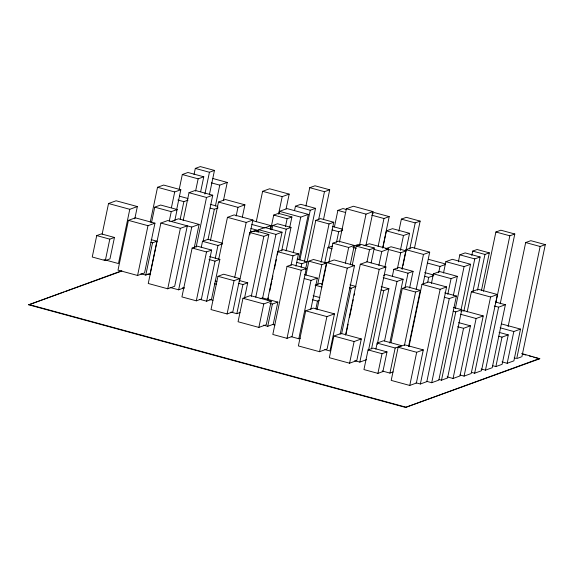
<?xml version="1.0" encoding="UTF-8"?>
<svg xmlns="http://www.w3.org/2000/svg" width="574" height="574" viewBox="0 0 574 574"><rect width="100%" height="100%" fill="white"/><g stroke="black" fill="none" stroke-linecap="round" stroke-linejoin="round"><path stroke-width="0.86" d="M521.644 353.498L539.725 358.779L405.517 407.411L28.7 304.808L121.875 270.727M96.726 235.591L92.249 257.016L105.322 260.574L109.978 258.881L114.456 237.464L101.383 233.905L96.726 235.591L109.799 239.15L114.456 237.464M102.136 234.142L108.536 203.519L116.106 200.778L137.358 206.561L134.797 218.809M105.322 260.574L109.799 239.15M137.358 206.561L129.789 209.302L118.459 263.559L104.002 259.62M128.411 220.359L118.007 270.146L137.581 275.477L144.555 272.951L154.951 223.164L135.378 217.833L128.411 220.359L147.984 225.69L154.951 223.164M137.581 275.477L147.984 225.69M150.23 222.246L157.534 187.282L163.647 185.065L180.824 189.743L176.44 210.723M151.493 222.784L154.758 207.164L160.634 205.033L177.129 209.524L174.769 220.811M145.774 275.097L152.526 242.795L156.924 241.202L150.173 273.504L145.774 275.097L140.838 273.755M160.878 223.042L148.25 283.484L167.744 288.794L174.683 286.275L187.311 225.833L180.372 228.344L160.878 223.042L167.823 220.524L191.759 227.067L199.106 224.405L194.191 247.939M171.418 207.695L174.711 191.96L180.824 189.743M169.258 221.198L171.253 211.655L177.129 209.524M179.196 189.442L182.31 174.525L187.949 172.48L203.784 176.792L200.67 191.709M180.207 219.189L183.867 201.646L188.042 200.132M167.744 288.794L180.372 228.344M183.178 220.61L189.004 192.706L195.239 190.446L212.746 195.217L203.088 241.432M194.034 174.518L195.311 168.412L200.34 166.589L214.468 170.435L209.367 194.873M195.576 191.12L198.145 178.837L203.784 176.792M170.062 287.481L178.65 289.82L191.759 227.067M192.132 248.025L181.922 296.909L196.308 300.826L201.431 298.968L211.641 250.085L197.262 246.174L192.132 248.025L206.518 251.943L211.641 250.085M204.882 194.077L209.438 172.257L214.468 170.435M196.129 247.179L206.511 197.478L212.746 195.217M201.259 247.351L202.522 241.31L208.018 239.315L222.583 243.283M207.975 239.76L214.353 209.23L218.084 207.881M215.386 206.059L219.756 185.137L227.239 182.424L223.415 200.728M196.308 300.826L206.518 251.943M210.493 240.348L218.493 202.041L225.431 199.522L244.904 204.825L242.357 217.015M215.243 258.458L217.948 245.507L222.662 243.799M206.64 301.207L215.006 261.141L219.864 259.376L211.497 299.441L206.64 301.207L199.817 299.348M218.737 259.082L227.462 217.331L234.135 214.913L252.876 220.014L249.783 234.802M217.962 276.288L211.01 309.573L227.089 313.956L232.814 311.876L239.767 278.591L223.688 274.214L217.962 276.288L234.041 280.672L239.767 278.591M236.151 216.046L237.966 207.343L244.904 204.825M227.089 313.956L234.041 280.672M234.752 277.235L246.203 222.432L252.876 220.014M239.545 281.231L249.733 232.492L254.756 230.669L268.862 234.515L255.774 297.174M230.942 312.077L236.84 313.684L242.924 284.553L247.724 282.817L244.502 298.236M256.262 221.743L262.619 191.307L269.593 188.781L289.174 194.112L286.089 208.893M242.974 298.272L238.067 321.749L258.86 327.41L266.264 324.726L271.172 301.25L250.379 295.588L242.974 298.272L263.767 303.933L271.172 301.25M257.066 231.996L257.432 230.246L250.86 228.459M258.207 232.362L258.759 229.729L264.872 227.512L282.049 232.19L277.292 254.964M251.29 296.385L263.839 236.337L268.862 234.515M270.16 229.112L270.885 225.625L253.134 220.789M270.784 229.119L273.719 215.071L278.498 213.341L291.908 216.994L289.705 227.526M271.854 229.858L272.765 225.503L277.551 223.767L290.996 227.433L286.082 250.953M278.569 214.03L282.2 196.638L289.174 194.112M278.964 213.958L279.509 211.347L287.072 208.606L308.317 214.389L298.875 259.563M262.576 298.351L275.929 234.407L282.049 232.19M258.86 327.41L263.767 303.933M267.584 299.908L277.665 251.67L283.133 249.69L298.48 253.866L295.919 266.149M267.958 299.642L268.323 297.884M269.787 290.882L271.803 281.246M272.169 279.495L272.901 275.986M274.365 268.984L276.374 259.348M285.479 226.622L287.129 218.723L291.908 216.994M281.662 250.946L286.211 229.162L290.996 227.433M267.735 326.312L272.377 304.077L277.859 302.089L273.217 324.324L267.735 326.312L263.459 325.149M294.534 210.579L295.445 206.209L300.719 204.301L315.528 208.333L304.392 261.622M287.036 266.379L272.815 334.463L287.022 338.33L292.073 336.5L306.301 268.417L292.094 264.549L287.036 266.379L301.242 270.246L306.301 268.417M293.307 252.754L300.747 217.137L308.317 214.389M290.996 265.497L293.013 255.853L298.48 253.866M305.906 206.03L309.745 187.684L314.99 185.782L329.713 189.793L323.506 219.498M299.85 260.036L310.254 210.242L315.528 208.333M301.063 267.226L301.788 263.753L307.133 261.816L297.124 259.089M287.022 338.33L301.242 270.246M305.583 269.256L315.8 220.351L320.514 218.637L333.767 222.246L328.472 247.573M305.949 275.089L308.862 261.163L313.476 259.491L326.434 263.014L321.885 284.783M318.627 219.648L324.468 191.694L329.713 189.793M291.183 336.687L298.81 338.76L311.008 280.399L317.343 278.103L310.792 309.465M305.705 310.835L298.38 345.935L319.567 351.704L327.115 348.97L334.448 313.87L313.253 308.102L305.705 310.835L326.9 316.604L334.448 313.87M321.017 262.383L329.046 223.953L333.767 222.246M317.63 284.718L321.82 264.686L326.434 263.014M324.611 263.43L327.905 247.659L332.561 245.973M315.865 308.905L317.494 301.113L319.144 300.511M317.056 309.673L326.9 262.576L334.154 259.95L354.531 265.497L340.138 334.391M334.427 226.931L337.878 210.4L342.958 208.563L346.316 209.474M328.88 262.433L332.898 243.182L338.517 241.152L354.273 245.442L350.248 264.693M336.536 242.142L338.71 231.724L342.721 230.274M339.421 242.12L346.387 208.778L353.376 206.245L373.014 211.591L365.868 245.808M319.567 351.704L326.9 316.604M345.369 263.222L348.662 247.473L354.273 245.442M354.531 265.497L347.277 268.13L329.964 350.979L324.87 349.588M333.874 336.041L329.354 357.695L349.588 363.206L356.791 360.594L361.311 338.94L341.085 333.437L333.874 336.041L354.108 341.552L361.311 338.94M352.214 265.317L356.232 246.088L360.967 244.373L374.255 247.99L371.156 262.849M359.424 245.715L366.025 214.124L373.014 211.591M341.595 333.867L351.13 288.234L355.988 286.469L350.018 284.848M345.519 335.087L360.321 264.219L367.051 261.78L385.929 266.924L368.565 350.04M346.086 333.867L348.102 324.21M349.566 317.192L352.135 304.902M352.501 303.144L353.232 299.635M354.151 295.251L354.517 293.493M366.965 261.945L369.527 249.704L374.255 247.99M349.588 363.206L354.108 341.552M378.115 246.483L383.956 218.515L389.208 216.613L382.636 248.076M378.854 265.453L381.767 251.498L388.634 249.008L384.81 267.326M382.944 247.487L386.417 230.87L392.494 228.667L409.563 233.317L405.904 250.809M354.682 360.702L359.833 362.101L379.206 269.357L385.929 266.924M368.056 349.896L363.945 369.57L377.914 373.373L382.894 371.572L386.998 351.898L373.028 348.095L368.056 349.896L382.026 353.699L386.998 351.898M371.529 348.849L383.697 290.616L388.914 288.722L377.29 344.35M398.83 231.322L401.377 219.124L406.306 217.338L420.139 221.105L414.493 248.119M375.862 349.143L377.132 343.087L383.554 340.755L401.592 345.67L395.17 348.002L377.132 343.087M392.351 276.309L393.814 269.321L398.873 267.484L413.079 271.351L409.614 287.947M400.379 250.386L403.486 235.519L409.563 233.317M397.416 268.553L400.717 252.79L406.055 250.852L402.948 265.74M384.558 340.92L396.986 281.454L403.113 279.229L389.775 343.065M377.914 373.373L382.026 353.699M402.03 268.897L406.04 249.683L412.254 247.43L429.696 252.18L422.945 284.496M402.216 269.249L402.582 267.491M409.75 249.037L415.21 222.891L420.139 221.105M390.951 342.649L402.281 288.435L407.009 286.72L420.297 290.336L408.609 346.301M404.921 288.033L408.021 273.188L413.079 271.351M382.198 370.983L389.933 373.086L395.17 348.002M398.134 347.241L391.21 380.397L409.757 385.448L416.365 383.052L423.289 349.896L404.742 344.845L398.134 347.241L416.688 352.293L423.289 349.896M404.426 345.39L415.569 292.051L420.297 290.336M416.186 289.368L423.483 254.433L429.696 252.18M408.982 346.603L421.983 284.352L428.455 282.006L446.608 286.95L426.826 381.645L420.362 383.992L416.035 382.815M427.601 282.638L428.692 277.4L433.743 275.57M409.757 385.448L416.688 352.293M405.517 407.411L539.797 358.434M431.426 283.42L433.427 273.82L439.706 271.545L457.342 276.345L453.338 295.538M438.687 272.6L439.971 266.458L445.489 264.463M443.501 273.009L445.869 261.665L452.355 259.312L470.572 264.27L461.087 309.659M420.362 383.992L440.143 289.296L446.608 286.95M447.785 294.326L451.064 278.627L457.342 276.345M431.705 382.714L449.277 298.609L456.409 296.026L438.837 380.124L431.705 382.714L426.704 381.351M458.368 261.816L459.824 254.834L465.148 252.904L480.101 256.98L472.811 291.872M455.333 308.518L464.079 266.623L470.572 264.27M441.506 380.182L455.77 311.904L461.819 309.709L447.555 377.986L441.506 380.182L438.952 379.486M471.799 255.459L472.711 251.096L477.073 249.518L489.321 252.854L481.486 290.387M463.835 311.252L474.777 258.903L480.101 256.98M453.065 378.467L463.541 328.328L470.443 325.831L459.975 375.963L453.065 378.467L447.168 376.86M467.2 311.926L471.405 291.779L478.235 289.303L497.407 294.519L481.486 370.739L474.655 373.215L471.326 372.304M477.482 290.222L484.958 254.433L489.321 252.854M464.079 376.114L476.111 318.505L483.222 315.93L471.189 373.538L464.079 376.114L459.918 374.98M483.502 291.312L495.886 232.004L500.851 230.203L514.799 233.998L500.219 303.775M474.655 373.215L490.583 296.995L497.407 294.519M495.8 302.957L509.834 235.799L514.799 233.998M485.461 370.165L498.619 307.169L505.385 304.722L492.227 367.712L485.461 370.165L481.148 368.989M495.871 366.585L502.02 337.139L508.263 334.879L502.114 364.325L495.871 366.585L492.535 365.674M508.112 326.62L525.676 242.551L530.828 240.678L545.3 244.617L521.881 356.719M507.186 363.285L513.823 331.528L520.51 329.103L513.881 360.859L507.186 363.285L502.063 361.885M545.3 244.617L540.148 246.49L516.729 358.585L521.142 356.985M171.138 221.456L178.485 218.794L199.106 224.405M28.7 304.808L63.929 292.044M65.608 291.434L120.963 271.373M253.529 231.659L257.432 230.246M270.885 225.625L264.564 227.921L251.878 224.463M372.225 213.42L374.47 212.602L389.208 216.613M178.65 289.82L184.362 287.746M353.692 246.11L357.738 244.639L360.221 245.313M364.009 245.694L369.347 243.756L388.634 249.008M260.122 298.753L262.469 297.899L277.859 302.089M236.84 313.684L240.04 312.529M383.597 275.377L385.9 274.544L403.113 279.229M298.81 338.76L300.396 338.186M460.879 311.352L463.254 310.491L483.222 315.93M359.833 362.101L366.556 359.661M389.933 373.086L393.14 371.923M495.886 232.004L509.834 235.799M525.676 242.551L540.148 246.49M309.745 187.684L324.468 191.694M401.377 219.124L415.21 222.891M371.679 215.171L383.956 218.515M346.387 208.778L366.025 214.124M195.311 168.412L209.438 172.257M337.878 210.4L345.433 212.459M262.619 191.307L282.2 196.638M212.954 178.536L227.239 182.424M472.711 251.096L484.958 254.433M182.31 174.525L198.145 178.837M211.354 182.848L219.756 185.137M386.417 230.87L403.486 235.519M295.445 206.209L310.254 210.242M459.824 254.834L474.777 258.903M315.8 220.351L329.046 223.953M279.509 211.347L300.747 217.137M332.705 226.529L342.664 229.241M406.04 249.683L423.483 254.433M332.073 229.923L338.71 231.724M406.055 250.852L391.052 246.77L385.714 248.707L400.717 252.79M445.869 261.665L464.079 266.623M273.719 215.071L287.129 218.723M189.004 192.706L206.511 197.478M218.493 202.041L237.966 207.343M428.584 259.362L445.431 263.947M157.534 187.282L174.711 191.96M427.336 263.021L439.971 266.458M210.271 204.337L217.804 206.389M179.468 196.2L187.992 198.525M374.219 249.446L381.767 251.498M356.232 246.088L369.527 249.704M210.17 208.097L214.353 209.23M272.765 225.503L286.211 229.162M352.917 247.437L356.224 248.341M177.904 200.017L183.867 201.646M332.898 243.182L348.662 247.473M227.462 217.331L246.203 222.432M433.427 273.82L451.064 278.627M424.66 272.564L433.757 275.039M327.905 247.659L332.174 248.822M258.759 229.729L275.929 234.407M424.559 276.273L428.692 277.4M393.814 269.321L408.021 273.188M250.286 231.272L251.929 231.717M471.405 291.779L490.583 296.995M249.733 232.492L263.839 236.337M154.758 207.164L171.253 211.655M360.321 264.219L379.206 269.357M495.893 302.132L505.385 304.722M421.983 284.352L440.143 289.296M494.307 305.992L498.619 307.169M444.728 292.848L456.409 296.026M383.21 277.701L396.986 281.454M326.9 262.576L347.277 268.13M108.536 203.519L129.789 209.302M277.665 251.67L293.013 255.853M444.276 297.246L449.277 298.609M308.862 261.163L321.82 264.686M402.281 288.435L415.569 292.051M296.78 262.39L301.788 263.753M381.158 286.613L388.914 288.722M453.324 307.399L461.819 309.709M202.522 241.31L217.948 245.507M381.114 289.906L383.697 290.616M501.726 323.987L520.51 329.103M453.216 311.208L455.77 311.904M460.298 314.2L476.111 318.505M500.155 327.811L513.823 331.528M304.629 274.645L317.343 278.103M349.423 287.768L351.13 288.234M304.22 278.555L311.008 280.399M322.531 284.144L319.976 283.448L315.112 285.213L321.935 287.065M499.086 332.382L508.263 334.879M458.648 322.617L470.443 325.831M151.163 239.638L156.924 241.202M209.632 256.592L219.864 259.376M498.684 336.235L502.02 337.139M150.876 242.35L152.526 242.795M457.643 326.728L463.541 328.328M209.036 259.513L215.006 261.141M313.139 295.732L319.883 297.569M522.44 354.072L525.899 355.012M529.35 355.952L531.947 356.662M533.677 357.128L539.725 358.779M312.435 299.736L317.494 301.113M239.301 280.521L247.724 282.817M514.175 357.889L515.875 358.355M238.712 283.405L242.924 284.553M215.221 280.916L216.893 281.368M214.633 283.786L216.312 284.238M269.816 303.381L272.377 304.077M147.762 274.035L150.23 274.709M182.41 287.854L184.075 288.306M209.61 299.355L212.961 300.267M272.385 324.389L274.946 325.085M28.772 304.471L405.588 407.074"/></g></svg>
